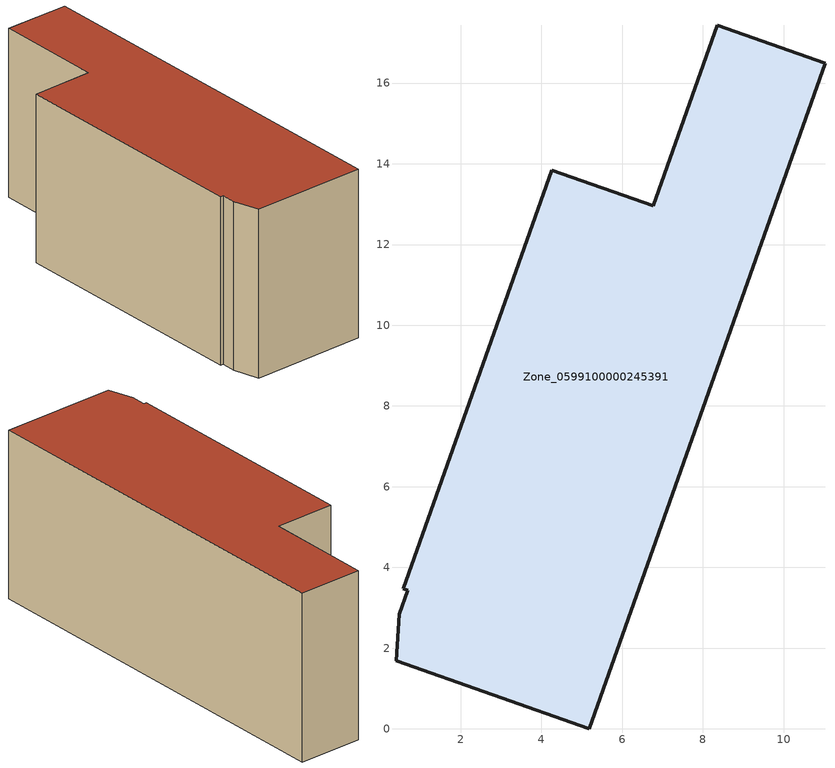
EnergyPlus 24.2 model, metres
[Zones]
Zone_0599100000245391
 floor ground (C_G): 11.03,16.48 5.18,0 0.41,1.69 0.47,2.85 0.69,3.43 0.58,3.48 4.26,13.85 6.77,12.96 8.36,17.44 z0.53
 wall outside (C_F): 6.77,12.96 4.26,13.85 0.58,3.48 0.69,3.43 0.47,2.85 0.41,1.69 5.18,0 11.03,16.48 8.36,17.44 6.77,12.96 z0.53:7.93
 roof outside (C_R): 0.69,3.43 0.47,2.85 0.41,1.69 5.18,0 11.03,16.48 8.36,17.44 6.77,12.96 4.26,13.85 0.58,3.48 z7.93
[BUILDING]
Pand.0599100000245391: North Axis=0; Terrain=City; Loads Convergence Tolerance Value=0.04; Temperature Convergence Tolerance Value=0.4; Solar Distribution=FullExterior; Maximum Number of Warmup Days=25; Minimum Number of Warmup Days=1
[Site:Location]
Rotterdam.The.Hague.AP_ZH_NLD Design_Conditions: Latitude=51.96; Longitude=4.45; Time Zone=1; Elevation=-4.5
[SITE:GROUNDTEMPERATURE:BUILDINGSURFACE]
18, 18, 18, 18, 18, 18, 18, 18, 18, 18, 18, 18
[MATERIAL] Thermal Absorptance=0.9; Solar Absorptance=0.7; Visible Absorptance=0.7
Name | Roughness | Thickness | Conductivity | Density | Specific Heat
G.TI.1975-1991 | MediumSmooth | 0.15 | 0.288461 | 540 | 1210
F.TI.1975-1991 | Rough | 0.3 | 0.230769 | 1920 | 840
R.TI.1975-1991 | MediumRough | 0.2 | 0.153846 | 1500 | 1000
[CONSTRUCTION]
C_G: G.TI.1975-1991
C_F: F.TI.1975-1991
C_R: R.TI.1975-1991
[ZONE]
Zone_0599100000245391: Type=1; Multiplier=1; Ceiling Height=Autocalculate; Volume=Autocalculate; Floor Area=autocalculate; Part of Total Floor Area=Yes
[ZONEINFILTRATION:DESIGNFLOWRATE]
Infil_Zone_0599100000245391: Zone or ZoneList or Space or SpaceList=Zone_0599100000245391; Schedule=AlwaysOn; Design Flow Rate Calculation Method=Flow/Area; Flow Rate per Floor Area=0.003; Constant Term Coefficient=1; Temperature Term Coefficient=0; Velocity Term Coefficient=0; Velocity Squared Term Coefficient=0
[HVACTEMPLATE:ZONE:IDEALLOADSAIRSYSTEM]
Zone_0599100000245391: Maximum Heating Supply Air Temperature=50; Minimum Cooling Supply Air Temperature=13; Maximum Heating Supply Air Humidity Ratio=0.0156; Minimum Cooling Supply Air Humidity Ratio=0.0077; Heating Limit=NoLimit; Cooling Limit=NoLimit; Dehumidification Control Type=ConstantSensibleHeatRatio; Cooling Sensible Heat Ratio=0.7; Dehumidification Setpoint=60; Humidification Control Type=None; Humidification Setpoint=30; Outdoor Air Method=None; Outdoor Air Flow Rate per Person=0.00944; Outdoor Air Flow Rate per Zone Floor Area=0; Outdoor Air Flow Rate per Zone=0; Demand Controlled Ventilation Type=None; Outdoor Air Economizer Type=NoEconomizer; Heat Recovery Type=None; Sensible Heat Recovery Effectiveness=0.7; Latent Heat Recovery Effectiveness=0.65
[ZONECONTROL:THERMOSTAT]
ThermostatControl_Zone_0599100000245391: Zone or ZoneList=Zone_0599100000245391; Control Type Schedule=DualSetpointControlType; Control 1=Thermostat_Zone_0599100000245391; Temperature Difference Between Cutout And Setpoint=0
[THERMOSTATSETPOINT:DUALSETPOINT]
Thermostat_Zone_0599100000245391: Heating Setpoint Temperature Schedule=HeatingSetpoint_Zone_0599100000245391; Cooling Setpoint Temperature Schedule=CoolingSetpoint_Zone_0599100000245391
[SCHEDULE:COMPACT]
HeatingSetpoint_Zone_0599100000245391: Through: 12/31, For: AllDays, Until: 24:00, 21
CoolingSetpoint_Zone_0599100000245391: Through: 12/31, For: AllDays, Until: 24:00, 24
DualSetpointControlType: Through: 12/31, For: AllDays, Until: 24:00, 4
AlwaysOn: Through: 12/31, For: AllDays, Until: 24:00, 1
